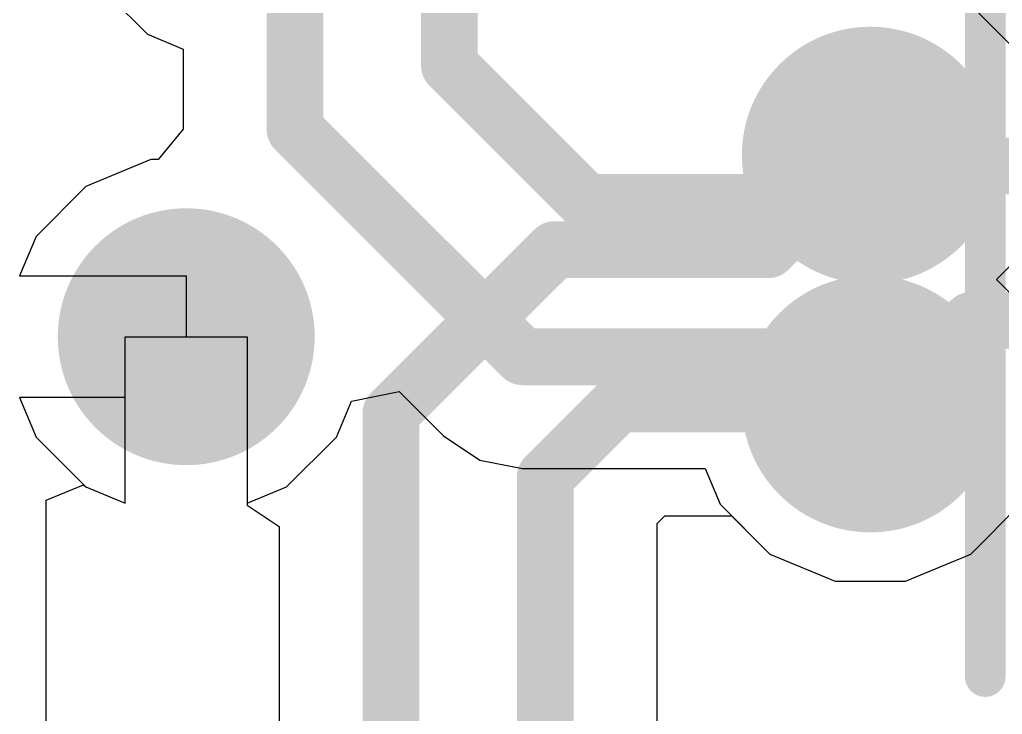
# Model space of a CAD drawing. Header units: inches. Extents: x -18 to 237, y -41 to 211.
# Drawn here: x 41.511 to 44.583, y 56.335 to 58.507 of the extents above; entities that cross this region are included whole.
import ezdxf

# ---------------------------------------------------------------- set-up
doc = ezdxf.new("R2010")
doc.units = ezdxf.units.IN
for name, color, linetype in [('Bottom Layer', 5, 'Continuous'), ('Bottom Solder', 6, 'Continuous'), ('Drill Drawing', 1, 'Continuous'), ('Top Layer', 1, 'Continuous'), ('Top Overlay', 2, 'Continuous'), ('Top Solder', 216, 'Continuous'), ('Via Holes', 16, 'Continuous')]:
    doc.layers.add(name, color=color, linetype=linetype)

# ---------------------------------------------------------------- blocks, each defined once
blk = doc.blocks.new('91304_99_052R2_105')
at = {"layer": 'Top Overlay'}
blk.add_lwpolyline([(-15.0114, -1.6256, 0.127, 0.127, 0), (-15.0114, 4.5974, 0.127, 0.127, 0)], format="xyseb", dxfattribs=at)
blk.add_lwpolyline([(-15.0432, -1.6256, 0.0635, 0.0635, 1), (-14.9796, -1.6256, 0.0635, 0.0635, 1)], format="xyseb", close=True, dxfattribs=at)

msp = doc.modelspace()

# ---------------------------------------------------------------- hatches: boundary and pattern name
at = {"layer": 'Bottom Layer'}
h = msp.add_hatch(color=5, dxfattribs=at)
edge = h.paths.add_edge_path()
edge.add_arc((44.1706, 58.0832), 0.3, 0, 360)
h = msp.add_hatch(color=5, dxfattribs=at)
edge = h.paths.add_edge_path()
edge.add_arc((42.032, 57.5156), 0.3, 0, 360)
h = msp.add_hatch(color=5, dxfattribs=at)
edge = h.paths.add_edge_path()
edge.add_arc((44.1706, 57.3054), 0.3, 0, 360)
at = {"layer": 'Bottom Solder'}
h = msp.add_hatch(color=6, dxfattribs=at)
edge = h.paths.add_edge_path()
edge.add_arc((44.1706, 58.0832), 0.4016, 0, 360)
h = msp.add_hatch(color=6, dxfattribs=at)
edge = h.paths.add_edge_path()
edge.add_arc((42.032, 57.5156), 0.4016, 0, 360)
h = msp.add_hatch(color=6, dxfattribs=at)
edge = h.paths.add_edge_path()
edge.add_arc((44.1706, 57.3054), 0.4016, 0, 360)
at = {"layer": 'Top Layer'}
h = msp.add_hatch(color=1, dxfattribs=at)
edge = h.paths.add_edge_path()
edge.add_arc((44.1706, 58.0832), 0.3, 0, 360)
h = msp.add_hatch(color=1, dxfattribs=at)
edge = h.paths.add_edge_path()
edge.add_arc((42.032, 57.5156), 0.3, 0, 360)
h = msp.add_hatch(color=1, dxfattribs=at)
edge = h.paths.add_edge_path()
edge.add_arc((44.1706, 57.3054), 0.3, 0, 360)
at = {"layer": 'Top Solder'}
h = msp.add_hatch(color=216, dxfattribs=at)
edge = h.paths.add_edge_path()
edge.add_arc((44.1706, 58.0832), 0.4016, 0, 360)
h = msp.add_hatch(color=216, dxfattribs=at)
edge = h.paths.add_edge_path()
edge.add_arc((42.032, 57.5156), 0.4016, 0, 360)
h = msp.add_hatch(color=216, dxfattribs=at)
edge = h.paths.add_edge_path()
edge.add_arc((44.1706, 57.3054), 0.4016, 0, 360)
at = {"layer": 'Via Holes'}
h = msp.add_hatch(color=7, dxfattribs=at)
edge = h.paths.add_edge_path()
edge.add_arc((44.1706, 58.0832), 0.15, 0, 360)
h = msp.add_hatch(color=7, dxfattribs=at)
edge = h.paths.add_edge_path()
edge.add_arc((42.032, 57.5156), 0.15, 0, 360)
h = msp.add_hatch(color=7, dxfattribs=at)
edge = h.paths.add_edge_path()
edge.add_arc((44.1706, 57.3054), 0.15, 0, 360)

# ---------------------------------------------------------------- linework, layer by layer
at = {"layer": 'Bottom Layer'}
for p, q in [((41.7548, 58.6172), (41.9106, 58.4613)), ((44.6403, 58.397), (44.4844, 58.5529)), ((41.9106, 58.4613), (42.0224, 58.415)), ((42.0224, 58.415), (42.0224, 58.1644)), ((42.0224, 58.1644), (41.9446, 58.0696)), ((41.9218, 58.0696), (41.7182, 57.9852)), ((41.9446, 58.0696), (41.9218, 58.0696)), ((41.7182, 57.9852), (41.5624, 57.8294)), ((41.5624, 57.8294), (41.5113, 57.7061)), ((44.5652, 57.6943), (44.6403, 57.7694)), ((41.5113, 57.7061), (42.032, 57.7061)), ((42.032, 57.7061), (42.032, 57.5156)), ((44.6403, 57.6192), (44.5652, 57.6943)), ((42.032, 57.5156), (42.2225, 57.5156)), ((42.2225, 57.5156), (42.2225, 56.9948)), ((41.8415, 57.3251), (41.5113, 57.3251)), ((41.5113, 57.3251), (41.5624, 57.2018)), ((41.8415, 56.9948), (41.8415, 57.3251)), ((42.5482, 57.3141), (42.698, 57.3439)), ((42.698, 57.3439), (42.8362, 57.2058)), ((42.5017, 57.2018), (42.5482, 57.3141)), ((41.5624, 57.2018), (41.7182, 57.0459)), ((42.3458, 57.0459), (42.5017, 57.2018)), ((42.8362, 57.2058), (42.9496, 57.13)), ((42.9496, 57.13), (43.0834, 57.1034)), ((43.0834, 57.1034), (43.6546, 57.1034)), ((43.6546, 57.1034), (43.7009, 56.9916)), ((41.7182, 57.0459), (41.8415, 56.9948)), ((42.2225, 56.9948), (42.3458, 57.0459)), ((43.7009, 56.9916), (43.8568, 56.8357)), ((44.4844, 56.8357), (44.6403, 56.9916)), ((43.8568, 56.8357), (44.0604, 56.7514)), ((44.2808, 56.7514), (44.4844, 56.8357)), ((44.0604, 56.7514), (44.2808, 56.7514))]:
    msp.add_line(p, q, dxfattribs=at)
for points in [[(42.372, 58.1644, 0.1778, 0.1778, 0), (42.372, 58.6692, 0.1778, 0.1778, 0)], [(42.8546, 58.3643, 0.1778, 0.1778, 0), (42.8546, 58.6692, 0.1778, 0.1778, 0)], [(42.8546, 58.3643, 0.1778, 0.1778, 0), (43.2833, 57.9356, 0.1778, 0.1778, 0)], [(42.372, 58.1644, 0.1778, 0.1778, 0), (43.0834, 57.453, 0.1778, 0.1778, 0)], [(43.9088, 57.9356, 0.1778, 0.1778, 0), (44.0564, 58.0832, 0.1778, 0.1778, 0)], [(44.0564, 58.0832, 0.1778, 0.1778, 0), (44.1706, 58.0832, 0.1778, 0.1778, 0)], [(43.2833, 57.9356, 0.1778, 0.1778, 0), (43.9088, 57.9356, 0.1778, 0.1778, 0)], [(43.0834, 57.453, 0.1778, 0.1778, 0), (43.9088, 57.453, 0.1778, 0.1778, 0)], [(43.9088, 57.453, 0.1778, 0.1778, 0), (44.0564, 57.3054, 0.1778, 0.1778, 0)], [(44.0564, 57.3054, 0.1778, 0.1778, 0), (44.1706, 57.3054, 0.1778, 0.1778, 0)]]:
    msp.add_lwpolyline(points, format="xyseb", dxfattribs=at)
for points in [[(42.8102, 58.3643, 0.0889, 0.0889, 1), (42.8991, 58.3643, 0.0889, 0.0889, 1)], [(42.8102, 58.3643, 0.0889, 0.0889, 1), (42.8991, 58.3643, 0.0889, 0.0889, 1)], [(42.3276, 58.1644, 0.0889, 0.0889, 1), (42.4165, 58.1644, 0.0889, 0.0889, 1)], [(42.3276, 58.1644, 0.0889, 0.0889, 1), (42.4165, 58.1644, 0.0889, 0.0889, 1)], [(44.0119, 58.0832, 0.0889, 0.0889, 1), (44.1008, 58.0832, 0.0889, 0.0889, 1)], [(44.0119, 58.0832, 0.0889, 0.0889, 1), (44.1008, 58.0832, 0.0889, 0.0889, 1)], [(44.1262, 58.0832, 0.0889, 0.0889, 1), (44.2151, 58.0832, 0.0889, 0.0889, 1)], [(43.2389, 57.9356, 0.0889, 0.0889, 1), (43.3278, 57.9356, 0.0889, 0.0889, 1)], [(43.2389, 57.9356, 0.0889, 0.0889, 1), (43.3278, 57.9356, 0.0889, 0.0889, 1)], [(43.8643, 57.9356, 0.0889, 0.0889, 1), (43.9532, 57.9356, 0.0889, 0.0889, 1)], [(43.8643, 57.9356, 0.0889, 0.0889, 1), (43.9532, 57.9356, 0.0889, 0.0889, 1)], [(43.039, 57.453, 0.0889, 0.0889, 1), (43.1279, 57.453, 0.0889, 0.0889, 1)], [(43.039, 57.453, 0.0889, 0.0889, 1), (43.1279, 57.453, 0.0889, 0.0889, 1)], [(43.8643, 57.453, 0.0889, 0.0889, 1), (43.9532, 57.453, 0.0889, 0.0889, 1)], [(43.8643, 57.453, 0.0889, 0.0889, 1), (43.9532, 57.453, 0.0889, 0.0889, 1)], [(44.0119, 57.3054, 0.0889, 0.0889, 1), (44.1008, 57.3054, 0.0889, 0.0889, 1)], [(44.0119, 57.3054, 0.0889, 0.0889, 1), (44.1008, 57.3054, 0.0889, 0.0889, 1)], [(44.1262, 57.3054, 0.0889, 0.0889, 1), (44.2151, 57.3054, 0.0889, 0.0889, 1)]]:
    msp.add_lwpolyline(points, format="xyseb", close=True, dxfattribs=at)
at = {"layer": 'Drill Drawing'}
for points in [[(44.0436, 58.2102, 0.0508, 0.0508, 0), (44.1706, 58.3372, 0.0508, 0.0508, 0)], [(44.1706, 58.3372, 0.0508, 0.0508, 0), (44.2976, 58.2102, 0.0508, 0.0508, 0)], [(44.0944, 58.1594, 0.0508, 0.0508, 0), (44.1706, 58.2356, 0.0508, 0.0508, 0)], [(44.1706, 58.2356, 0.0508, 0.0508, 0), (44.2468, 58.1594, 0.0508, 0.0508, 0)], [(43.9166, 58.2102, 0.0508, 0.0508, 0), (44.0436, 58.0832, 0.0508, 0.0508, 0)], [(43.9166, 58.2102, 0.0508, 0.0508, 0), (44.0436, 58.2102, 0.0508, 0.0508, 0)], [(44.2976, 58.2102, 0.0508, 0.0508, 0), (44.4246, 58.2102, 0.0508, 0.0508, 0)], [(44.2976, 58.0832, 0.0508, 0.0508, 0), (44.4246, 58.2102, 0.0508, 0.0508, 0)], [(44.0182, 58.1594, 0.0508, 0.0508, 0), (44.0944, 58.0832, 0.0508, 0.0508, 0)], [(44.0182, 58.1594, 0.0508, 0.0508, 0), (44.0944, 58.1594, 0.0508, 0.0508, 0)], [(44.2468, 58.1594, 0.0508, 0.0508, 0), (44.323, 58.1594, 0.0508, 0.0508, 0)], [(44.2468, 58.0832, 0.0508, 0.0508, 0), (44.323, 58.1594, 0.0508, 0.0508, 0)], [(43.9166, 57.9562, 0.0508, 0.0508, 0), (44.0436, 58.0832, 0.0508, 0.0508, 0)], [(44.0182, 58.007, 0.0508, 0.0508, 0), (44.0944, 58.0832, 0.0508, 0.0508, 0)], [(44.2468, 58.0832, 0.0508, 0.0508, 0), (44.323, 58.007, 0.0508, 0.0508, 0)], [(44.2976, 58.0832, 0.0508, 0.0508, 0), (44.4246, 57.9562, 0.0508, 0.0508, 0)], [(44.0182, 58.007, 0.0508, 0.0508, 0), (44.0944, 58.007, 0.0508, 0.0508, 0)], [(44.0944, 58.007, 0.0508, 0.0508, 0), (44.1706, 57.9308, 0.0508, 0.0508, 0)], [(44.1706, 57.9308, 0.0508, 0.0508, 0), (44.2468, 58.007, 0.0508, 0.0508, 0)], [(44.2468, 58.007, 0.0508, 0.0508, 0), (44.323, 58.007, 0.0508, 0.0508, 0)], [(43.9166, 57.9562, 0.0508, 0.0508, 0), (44.0436, 57.9562, 0.0508, 0.0508, 0)], [(44.0436, 57.9562, 0.0508, 0.0508, 0), (44.1706, 57.8292, 0.0508, 0.0508, 0)], [(44.1706, 57.8292, 0.0508, 0.0508, 0), (44.2976, 57.9562, 0.0508, 0.0508, 0)], [(44.2976, 57.9562, 0.0508, 0.0508, 0), (44.4246, 57.9562, 0.0508, 0.0508, 0)], [(41.905, 57.6426, 0.0508, 0.0508, 0), (42.032, 57.7696, 0.0508, 0.0508, 0)], [(42.032, 57.7696, 0.0508, 0.0508, 0), (42.159, 57.6426, 0.0508, 0.0508, 0)], [(41.9558, 57.5918, 0.0508, 0.0508, 0), (42.032, 57.668, 0.0508, 0.0508, 0)], [(42.032, 57.668, 0.0508, 0.0508, 0), (42.1082, 57.5918, 0.0508, 0.0508, 0)], [(41.778, 57.6426, 0.0508, 0.0508, 0), (41.905, 57.5156, 0.0508, 0.0508, 0)], [(41.778, 57.6426, 0.0508, 0.0508, 0), (41.905, 57.6426, 0.0508, 0.0508, 0)], [(42.159, 57.6426, 0.0508, 0.0508, 0), (42.286, 57.6426, 0.0508, 0.0508, 0)], [(42.159, 57.5156, 0.0508, 0.0508, 0), (42.286, 57.6426, 0.0508, 0.0508, 0)], [(41.8796, 57.5918, 0.0508, 0.0508, 0), (41.9558, 57.5156, 0.0508, 0.0508, 0)], [(41.8796, 57.5918, 0.0508, 0.0508, 0), (41.9558, 57.5918, 0.0508, 0.0508, 0)], [(42.1082, 57.5918, 0.0508, 0.0508, 0), (42.1844, 57.5918, 0.0508, 0.0508, 0)], [(42.1082, 57.5156, 0.0508, 0.0508, 0), (42.1844, 57.5918, 0.0508, 0.0508, 0)], [(44.0436, 57.4324, 0.0508, 0.0508, 0), (44.1706, 57.5594, 0.0508, 0.0508, 0)], [(44.1706, 57.5594, 0.0508, 0.0508, 0), (44.2976, 57.4324, 0.0508, 0.0508, 0)], [(41.778, 57.3886, 0.0508, 0.0508, 0), (41.905, 57.5156, 0.0508, 0.0508, 0)], [(41.8796, 57.4394, 0.0508, 0.0508, 0), (41.9558, 57.5156, 0.0508, 0.0508, 0)], [(42.1082, 57.5156, 0.0508, 0.0508, 0), (42.1844, 57.4394, 0.0508, 0.0508, 0)], [(42.159, 57.5156, 0.0508, 0.0508, 0), (42.286, 57.3886, 0.0508, 0.0508, 0)], [(44.0944, 57.3816, 0.0508, 0.0508, 0), (44.1706, 57.4578, 0.0508, 0.0508, 0)], [(44.1706, 57.4578, 0.0508, 0.0508, 0), (44.2468, 57.3816, 0.0508, 0.0508, 0)], [(41.8796, 57.4394, 0.0508, 0.0508, 0), (41.9558, 57.4394, 0.0508, 0.0508, 0)], [(41.9558, 57.4394, 0.0508, 0.0508, 0), (42.032, 57.3632, 0.0508, 0.0508, 0)], [(42.032, 57.3632, 0.0508, 0.0508, 0), (42.1082, 57.4394, 0.0508, 0.0508, 0)], [(42.1082, 57.4394, 0.0508, 0.0508, 0), (42.1844, 57.4394, 0.0508, 0.0508, 0)], [(43.9166, 57.4324, 0.0508, 0.0508, 0), (44.0436, 57.3054, 0.0508, 0.0508, 0)], [(43.9166, 57.4324, 0.0508, 0.0508, 0), (44.0436, 57.4324, 0.0508, 0.0508, 0)], [(44.2976, 57.4324, 0.0508, 0.0508, 0), (44.4246, 57.4324, 0.0508, 0.0508, 0)], [(44.2976, 57.3054, 0.0508, 0.0508, 0), (44.4246, 57.4324, 0.0508, 0.0508, 0)], [(41.778, 57.3886, 0.0508, 0.0508, 0), (41.905, 57.3886, 0.0508, 0.0508, 0)], [(41.905, 57.3886, 0.0508, 0.0508, 0), (42.032, 57.2616, 0.0508, 0.0508, 0)], [(42.032, 57.2616, 0.0508, 0.0508, 0), (42.159, 57.3886, 0.0508, 0.0508, 0)], [(42.159, 57.3886, 0.0508, 0.0508, 0), (42.286, 57.3886, 0.0508, 0.0508, 0)], [(44.0182, 57.3816, 0.0508, 0.0508, 0), (44.0944, 57.3054, 0.0508, 0.0508, 0)], [(44.0182, 57.3816, 0.0508, 0.0508, 0), (44.0944, 57.3816, 0.0508, 0.0508, 0)], [(44.2468, 57.3816, 0.0508, 0.0508, 0), (44.323, 57.3816, 0.0508, 0.0508, 0)], [(44.2468, 57.3054, 0.0508, 0.0508, 0), (44.323, 57.3816, 0.0508, 0.0508, 0)], [(43.9166, 57.1784, 0.0508, 0.0508, 0), (44.0436, 57.3054, 0.0508, 0.0508, 0)], [(44.0182, 57.2292, 0.0508, 0.0508, 0), (44.0944, 57.3054, 0.0508, 0.0508, 0)], [(44.2468, 57.3054, 0.0508, 0.0508, 0), (44.323, 57.2292, 0.0508, 0.0508, 0)], [(44.2976, 57.3054, 0.0508, 0.0508, 0), (44.4246, 57.1784, 0.0508, 0.0508, 0)], [(44.0182, 57.2292, 0.0508, 0.0508, 0), (44.0944, 57.2292, 0.0508, 0.0508, 0)], [(44.0944, 57.2292, 0.0508, 0.0508, 0), (44.1706, 57.153, 0.0508, 0.0508, 0)], [(44.1706, 57.153, 0.0508, 0.0508, 0), (44.2468, 57.2292, 0.0508, 0.0508, 0)], [(44.2468, 57.2292, 0.0508, 0.0508, 0), (44.323, 57.2292, 0.0508, 0.0508, 0)], [(43.9166, 57.1784, 0.0508, 0.0508, 0), (44.0436, 57.1784, 0.0508, 0.0508, 0)], [(44.0436, 57.1784, 0.0508, 0.0508, 0), (44.1706, 57.0514, 0.0508, 0.0508, 0)], [(44.1706, 57.0514, 0.0508, 0.0508, 0), (44.2976, 57.1784, 0.0508, 0.0508, 0)], [(44.2976, 57.1784, 0.0508, 0.0508, 0), (44.4246, 57.1784, 0.0508, 0.0508, 0)]]:
    msp.add_lwpolyline(points, format="xyseb", dxfattribs=at)
for points in [[(44.1579, 58.3372, 0.0254, 0.0254, 1), (44.1833, 58.3372, 0.0254, 0.0254, 1)], [(44.1579, 58.3372, 0.0254, 0.0254, 1), (44.1833, 58.3372, 0.0254, 0.0254, 1)], [(44.1579, 58.2356, 0.0254, 0.0254, 1), (44.1833, 58.2356, 0.0254, 0.0254, 1)], [(44.1579, 58.2356, 0.0254, 0.0254, 1), (44.1833, 58.2356, 0.0254, 0.0254, 1)], [(43.9039, 58.2102, 0.0254, 0.0254, 1), (43.9293, 58.2102, 0.0254, 0.0254, 1)], [(43.9039, 58.2102, 0.0254, 0.0254, 1), (43.9293, 58.2102, 0.0254, 0.0254, 1)], [(44.0309, 58.2102, 0.0254, 0.0254, 1), (44.0563, 58.2102, 0.0254, 0.0254, 1)], [(44.0309, 58.2102, 0.0254, 0.0254, 1), (44.0563, 58.2102, 0.0254, 0.0254, 1)], [(44.2849, 58.2102, 0.0254, 0.0254, 1), (44.3103, 58.2102, 0.0254, 0.0254, 1)], [(44.2849, 58.2102, 0.0254, 0.0254, 1), (44.3103, 58.2102, 0.0254, 0.0254, 1)], [(44.4119, 58.2102, 0.0254, 0.0254, 1), (44.4373, 58.2102, 0.0254, 0.0254, 1)], [(44.4119, 58.2102, 0.0254, 0.0254, 1), (44.4373, 58.2102, 0.0254, 0.0254, 1)], [(44.0055, 58.1594, 0.0254, 0.0254, 1), (44.0309, 58.1594, 0.0254, 0.0254, 1)], [(44.0055, 58.1594, 0.0254, 0.0254, 1), (44.0309, 58.1594, 0.0254, 0.0254, 1)], [(44.0817, 58.1594, 0.0254, 0.0254, 1), (44.1071, 58.1594, 0.0254, 0.0254, 1)], [(44.0817, 58.1594, 0.0254, 0.0254, 1), (44.1071, 58.1594, 0.0254, 0.0254, 1)], [(44.2341, 58.1594, 0.0254, 0.0254, 1), (44.2595, 58.1594, 0.0254, 0.0254, 1)], [(44.2341, 58.1594, 0.0254, 0.0254, 1), (44.2595, 58.1594, 0.0254, 0.0254, 1)], [(44.3103, 58.1594, 0.0254, 0.0254, 1), (44.3357, 58.1594, 0.0254, 0.0254, 1)], [(44.3103, 58.1594, 0.0254, 0.0254, 1), (44.3357, 58.1594, 0.0254, 0.0254, 1)], [(44.0309, 58.0832, 0.0254, 0.0254, 1), (44.0563, 58.0832, 0.0254, 0.0254, 1)], [(44.0309, 58.0832, 0.0254, 0.0254, 1), (44.0563, 58.0832, 0.0254, 0.0254, 1)], [(44.0817, 58.0832, 0.0254, 0.0254, 1), (44.1071, 58.0832, 0.0254, 0.0254, 1)], [(44.0817, 58.0832, 0.0254, 0.0254, 1), (44.1071, 58.0832, 0.0254, 0.0254, 1)], [(44.2341, 58.0832, 0.0254, 0.0254, 1), (44.2595, 58.0832, 0.0254, 0.0254, 1)], [(44.2341, 58.0832, 0.0254, 0.0254, 1), (44.2595, 58.0832, 0.0254, 0.0254, 1)], [(44.2849, 58.0832, 0.0254, 0.0254, 1), (44.3103, 58.0832, 0.0254, 0.0254, 1)], [(44.2849, 58.0832, 0.0254, 0.0254, 1), (44.3103, 58.0832, 0.0254, 0.0254, 1)], [(44.0055, 58.007, 0.0254, 0.0254, 1), (44.0309, 58.007, 0.0254, 0.0254, 1)], [(44.0055, 58.007, 0.0254, 0.0254, 1), (44.0309, 58.007, 0.0254, 0.0254, 1)], [(44.0817, 58.007, 0.0254, 0.0254, 1), (44.1071, 58.007, 0.0254, 0.0254, 1)], [(44.0817, 58.007, 0.0254, 0.0254, 1), (44.1071, 58.007, 0.0254, 0.0254, 1)], [(44.2341, 58.007, 0.0254, 0.0254, 1), (44.2595, 58.007, 0.0254, 0.0254, 1)], [(44.2341, 58.007, 0.0254, 0.0254, 1), (44.2595, 58.007, 0.0254, 0.0254, 1)], [(44.3103, 58.007, 0.0254, 0.0254, 1), (44.3357, 58.007, 0.0254, 0.0254, 1)], [(44.3103, 58.007, 0.0254, 0.0254, 1), (44.3357, 58.007, 0.0254, 0.0254, 1)], [(43.9039, 57.9562, 0.0254, 0.0254, 1), (43.9293, 57.9562, 0.0254, 0.0254, 1)], [(43.9039, 57.9562, 0.0254, 0.0254, 1), (43.9293, 57.9562, 0.0254, 0.0254, 1)], [(44.0309, 57.9562, 0.0254, 0.0254, 1), (44.0563, 57.9562, 0.0254, 0.0254, 1)], [(44.0309, 57.9562, 0.0254, 0.0254, 1), (44.0563, 57.9562, 0.0254, 0.0254, 1)], [(44.2849, 57.9562, 0.0254, 0.0254, 1), (44.3103, 57.9562, 0.0254, 0.0254, 1)], [(44.2849, 57.9562, 0.0254, 0.0254, 1), (44.3103, 57.9562, 0.0254, 0.0254, 1)], [(44.4119, 57.9562, 0.0254, 0.0254, 1), (44.4373, 57.9562, 0.0254, 0.0254, 1)], [(44.4119, 57.9562, 0.0254, 0.0254, 1), (44.4373, 57.9562, 0.0254, 0.0254, 1)], [(44.1579, 57.9308, 0.0254, 0.0254, 1), (44.1833, 57.9308, 0.0254, 0.0254, 1)], [(44.1579, 57.9308, 0.0254, 0.0254, 1), (44.1833, 57.9308, 0.0254, 0.0254, 1)], [(44.1579, 57.8292, 0.0254, 0.0254, 1), (44.1833, 57.8292, 0.0254, 0.0254, 1)], [(44.1579, 57.8292, 0.0254, 0.0254, 1), (44.1833, 57.8292, 0.0254, 0.0254, 1)], [(42.0193, 57.7696, 0.0254, 0.0254, 1), (42.0447, 57.7696, 0.0254, 0.0254, 1)], [(42.0193, 57.7696, 0.0254, 0.0254, 1), (42.0447, 57.7696, 0.0254, 0.0254, 1)], [(42.0193, 57.668, 0.0254, 0.0254, 1), (42.0447, 57.668, 0.0254, 0.0254, 1)], [(42.0193, 57.668, 0.0254, 0.0254, 1), (42.0447, 57.668, 0.0254, 0.0254, 1)], [(41.7653, 57.6426, 0.0254, 0.0254, 1), (41.7907, 57.6426, 0.0254, 0.0254, 1)], [(41.7653, 57.6426, 0.0254, 0.0254, 1), (41.7907, 57.6426, 0.0254, 0.0254, 1)], [(41.8923, 57.6426, 0.0254, 0.0254, 1), (41.9177, 57.6426, 0.0254, 0.0254, 1)], [(41.8923, 57.6426, 0.0254, 0.0254, 1), (41.9177, 57.6426, 0.0254, 0.0254, 1)], [(42.1463, 57.6426, 0.0254, 0.0254, 1), (42.1717, 57.6426, 0.0254, 0.0254, 1)], [(42.1463, 57.6426, 0.0254, 0.0254, 1), (42.1717, 57.6426, 0.0254, 0.0254, 1)], [(42.2733, 57.6426, 0.0254, 0.0254, 1), (42.2987, 57.6426, 0.0254, 0.0254, 1)], [(42.2733, 57.6426, 0.0254, 0.0254, 1), (42.2987, 57.6426, 0.0254, 0.0254, 1)], [(41.8669, 57.5918, 0.0254, 0.0254, 1), (41.8923, 57.5918, 0.0254, 0.0254, 1)], [(41.8669, 57.5918, 0.0254, 0.0254, 1), (41.8923, 57.5918, 0.0254, 0.0254, 1)], [(41.9431, 57.5918, 0.0254, 0.0254, 1), (41.9685, 57.5918, 0.0254, 0.0254, 1)], [(41.9431, 57.5918, 0.0254, 0.0254, 1), (41.9685, 57.5918, 0.0254, 0.0254, 1)], [(42.0955, 57.5918, 0.0254, 0.0254, 1), (42.1209, 57.5918, 0.0254, 0.0254, 1)], [(42.0955, 57.5918, 0.0254, 0.0254, 1), (42.1209, 57.5918, 0.0254, 0.0254, 1)], [(42.1717, 57.5918, 0.0254, 0.0254, 1), (42.1971, 57.5918, 0.0254, 0.0254, 1)], [(42.1717, 57.5918, 0.0254, 0.0254, 1), (42.1971, 57.5918, 0.0254, 0.0254, 1)], [(44.1579, 57.5594, 0.0254, 0.0254, 1), (44.1833, 57.5594, 0.0254, 0.0254, 1)], [(44.1579, 57.5594, 0.0254, 0.0254, 1), (44.1833, 57.5594, 0.0254, 0.0254, 1)], [(41.8923, 57.5156, 0.0254, 0.0254, 1), (41.9177, 57.5156, 0.0254, 0.0254, 1)], [(41.8923, 57.5156, 0.0254, 0.0254, 1), (41.9177, 57.5156, 0.0254, 0.0254, 1)], [(41.9431, 57.5156, 0.0254, 0.0254, 1), (41.9685, 57.5156, 0.0254, 0.0254, 1)], [(41.9431, 57.5156, 0.0254, 0.0254, 1), (41.9685, 57.5156, 0.0254, 0.0254, 1)], [(42.0955, 57.5156, 0.0254, 0.0254, 1), (42.1209, 57.5156, 0.0254, 0.0254, 1)], [(42.0955, 57.5156, 0.0254, 0.0254, 1), (42.1209, 57.5156, 0.0254, 0.0254, 1)], [(42.1463, 57.5156, 0.0254, 0.0254, 1), (42.1717, 57.5156, 0.0254, 0.0254, 1)], [(42.1463, 57.5156, 0.0254, 0.0254, 1), (42.1717, 57.5156, 0.0254, 0.0254, 1)], [(44.1579, 57.4578, 0.0254, 0.0254, 1), (44.1833, 57.4578, 0.0254, 0.0254, 1)], [(44.1579, 57.4578, 0.0254, 0.0254, 1), (44.1833, 57.4578, 0.0254, 0.0254, 1)], [(41.8669, 57.4394, 0.0254, 0.0254, 1), (41.8923, 57.4394, 0.0254, 0.0254, 1)], [(41.8669, 57.4394, 0.0254, 0.0254, 1), (41.8923, 57.4394, 0.0254, 0.0254, 1)], [(41.9431, 57.4394, 0.0254, 0.0254, 1), (41.9685, 57.4394, 0.0254, 0.0254, 1)], [(41.9431, 57.4394, 0.0254, 0.0254, 1), (41.9685, 57.4394, 0.0254, 0.0254, 1)], [(42.0955, 57.4394, 0.0254, 0.0254, 1), (42.1209, 57.4394, 0.0254, 0.0254, 1)], [(42.0955, 57.4394, 0.0254, 0.0254, 1), (42.1209, 57.4394, 0.0254, 0.0254, 1)], [(42.1717, 57.4394, 0.0254, 0.0254, 1), (42.1971, 57.4394, 0.0254, 0.0254, 1)], [(42.1717, 57.4394, 0.0254, 0.0254, 1), (42.1971, 57.4394, 0.0254, 0.0254, 1)], [(43.9039, 57.4324, 0.0254, 0.0254, 1), (43.9293, 57.4324, 0.0254, 0.0254, 1)], [(43.9039, 57.4324, 0.0254, 0.0254, 1), (43.9293, 57.4324, 0.0254, 0.0254, 1)], [(44.0309, 57.4324, 0.0254, 0.0254, 1), (44.0563, 57.4324, 0.0254, 0.0254, 1)], [(44.0309, 57.4324, 0.0254, 0.0254, 1), (44.0563, 57.4324, 0.0254, 0.0254, 1)], [(44.2849, 57.4324, 0.0254, 0.0254, 1), (44.3103, 57.4324, 0.0254, 0.0254, 1)], [(44.2849, 57.4324, 0.0254, 0.0254, 1), (44.3103, 57.4324, 0.0254, 0.0254, 1)], [(44.4119, 57.4324, 0.0254, 0.0254, 1), (44.4373, 57.4324, 0.0254, 0.0254, 1)], [(44.4119, 57.4324, 0.0254, 0.0254, 1), (44.4373, 57.4324, 0.0254, 0.0254, 1)], [(41.7653, 57.3886, 0.0254, 0.0254, 1), (41.7907, 57.3886, 0.0254, 0.0254, 1)], [(41.7653, 57.3886, 0.0254, 0.0254, 1), (41.7907, 57.3886, 0.0254, 0.0254, 1)], [(41.8923, 57.3886, 0.0254, 0.0254, 1), (41.9177, 57.3886, 0.0254, 0.0254, 1)], [(41.8923, 57.3886, 0.0254, 0.0254, 1), (41.9177, 57.3886, 0.0254, 0.0254, 1)], [(42.0193, 57.3632, 0.0254, 0.0254, 1), (42.0447, 57.3632, 0.0254, 0.0254, 1)], [(42.0193, 57.3632, 0.0254, 0.0254, 1), (42.0447, 57.3632, 0.0254, 0.0254, 1)], [(42.1463, 57.3886, 0.0254, 0.0254, 1), (42.1717, 57.3886, 0.0254, 0.0254, 1)], [(42.1463, 57.3886, 0.0254, 0.0254, 1), (42.1717, 57.3886, 0.0254, 0.0254, 1)], [(42.2733, 57.3886, 0.0254, 0.0254, 1), (42.2987, 57.3886, 0.0254, 0.0254, 1)], [(42.2733, 57.3886, 0.0254, 0.0254, 1), (42.2987, 57.3886, 0.0254, 0.0254, 1)], [(44.0055, 57.3816, 0.0254, 0.0254, 1), (44.0309, 57.3816, 0.0254, 0.0254, 1)], [(44.0055, 57.3816, 0.0254, 0.0254, 1), (44.0309, 57.3816, 0.0254, 0.0254, 1)], [(44.0817, 57.3816, 0.0254, 0.0254, 1), (44.1071, 57.3816, 0.0254, 0.0254, 1)], [(44.0817, 57.3816, 0.0254, 0.0254, 1), (44.1071, 57.3816, 0.0254, 0.0254, 1)], [(44.2341, 57.3816, 0.0254, 0.0254, 1), (44.2595, 57.3816, 0.0254, 0.0254, 1)], [(44.2341, 57.3816, 0.0254, 0.0254, 1), (44.2595, 57.3816, 0.0254, 0.0254, 1)], [(44.3103, 57.3816, 0.0254, 0.0254, 1), (44.3357, 57.3816, 0.0254, 0.0254, 1)], [(44.3103, 57.3816, 0.0254, 0.0254, 1), (44.3357, 57.3816, 0.0254, 0.0254, 1)], [(44.0309, 57.3054, 0.0254, 0.0254, 1), (44.0563, 57.3054, 0.0254, 0.0254, 1)], [(44.0309, 57.3054, 0.0254, 0.0254, 1), (44.0563, 57.3054, 0.0254, 0.0254, 1)], [(44.0817, 57.3054, 0.0254, 0.0254, 1), (44.1071, 57.3054, 0.0254, 0.0254, 1)], [(44.0817, 57.3054, 0.0254, 0.0254, 1), (44.1071, 57.3054, 0.0254, 0.0254, 1)], [(44.2341, 57.3054, 0.0254, 0.0254, 1), (44.2595, 57.3054, 0.0254, 0.0254, 1)], [(44.2341, 57.3054, 0.0254, 0.0254, 1), (44.2595, 57.3054, 0.0254, 0.0254, 1)], [(44.2849, 57.3054, 0.0254, 0.0254, 1), (44.3103, 57.3054, 0.0254, 0.0254, 1)], [(44.2849, 57.3054, 0.0254, 0.0254, 1), (44.3103, 57.3054, 0.0254, 0.0254, 1)], [(42.0193, 57.2616, 0.0254, 0.0254, 1), (42.0447, 57.2616, 0.0254, 0.0254, 1)], [(42.0193, 57.2616, 0.0254, 0.0254, 1), (42.0447, 57.2616, 0.0254, 0.0254, 1)], [(44.0055, 57.2292, 0.0254, 0.0254, 1), (44.0309, 57.2292, 0.0254, 0.0254, 1)], [(44.0055, 57.2292, 0.0254, 0.0254, 1), (44.0309, 57.2292, 0.0254, 0.0254, 1)], [(44.0817, 57.2292, 0.0254, 0.0254, 1), (44.1071, 57.2292, 0.0254, 0.0254, 1)], [(44.0817, 57.2292, 0.0254, 0.0254, 1), (44.1071, 57.2292, 0.0254, 0.0254, 1)], [(44.2341, 57.2292, 0.0254, 0.0254, 1), (44.2595, 57.2292, 0.0254, 0.0254, 1)], [(44.2341, 57.2292, 0.0254, 0.0254, 1), (44.2595, 57.2292, 0.0254, 0.0254, 1)], [(44.3103, 57.2292, 0.0254, 0.0254, 1), (44.3357, 57.2292, 0.0254, 0.0254, 1)], [(44.3103, 57.2292, 0.0254, 0.0254, 1), (44.3357, 57.2292, 0.0254, 0.0254, 1)], [(43.9039, 57.1784, 0.0254, 0.0254, 1), (43.9293, 57.1784, 0.0254, 0.0254, 1)], [(43.9039, 57.1784, 0.0254, 0.0254, 1), (43.9293, 57.1784, 0.0254, 0.0254, 1)], [(44.0309, 57.1784, 0.0254, 0.0254, 1), (44.0563, 57.1784, 0.0254, 0.0254, 1)], [(44.0309, 57.1784, 0.0254, 0.0254, 1), (44.0563, 57.1784, 0.0254, 0.0254, 1)], [(44.2849, 57.1784, 0.0254, 0.0254, 1), (44.3103, 57.1784, 0.0254, 0.0254, 1)], [(44.2849, 57.1784, 0.0254, 0.0254, 1), (44.3103, 57.1784, 0.0254, 0.0254, 1)], [(44.4119, 57.1784, 0.0254, 0.0254, 1), (44.4373, 57.1784, 0.0254, 0.0254, 1)], [(44.4119, 57.1784, 0.0254, 0.0254, 1), (44.4373, 57.1784, 0.0254, 0.0254, 1)], [(44.1579, 57.153, 0.0254, 0.0254, 1), (44.1833, 57.153, 0.0254, 0.0254, 1)], [(44.1579, 57.153, 0.0254, 0.0254, 1), (44.1833, 57.153, 0.0254, 0.0254, 1)], [(44.1579, 57.0514, 0.0254, 0.0254, 1), (44.1833, 57.0514, 0.0254, 0.0254, 1)], [(44.1579, 57.0514, 0.0254, 0.0254, 1), (44.1833, 57.0514, 0.0254, 0.0254, 1)]]:
    msp.add_lwpolyline(points, format="xyseb", close=True, dxfattribs=at)
at = {"layer": 'Top Layer'}
for p, q in [((41.8415, 56.9948), (41.8415, 57.5156)), ((41.8415, 57.5156), (42.2225, 57.5156)), ((42.2225, 57.5156), (42.2225, 56.9886)), ((41.594, 57.0042), (41.7113, 57.0528)), ((41.7113, 57.0528), (41.7182, 57.0459)), ((41.7182, 57.0459), (41.8415, 56.9948)), ((41.594, 44.5557), (41.594, 57.0042)), ((42.2225, 56.9886), (42.3224, 56.9219)), ((44.4844, 56.8357), (44.6403, 56.9916)), ((43.5042, 56.932), (43.528, 56.9558)), ((43.528, 56.9558), (43.7368, 56.9558)), ((43.7368, 56.9558), (43.8568, 56.8357)), ((43.5042, 35.7011), (43.5042, 56.932)), ((42.3224, 56.9219), (42.3224, 36.0458)), ((43.8568, 56.8357), (44.0604, 56.7514)), ((44.2808, 56.7514), (44.4844, 56.8357)), ((44.0604, 56.7514), (44.2808, 56.7514))]:
    msp.add_line(p, q, dxfattribs=at)
for points in [[(43.8518, 57.788, 0.1778, 0.1778, 0), (44.147, 58.0832, 0.1778, 0.1778, 0)], [(44.147, 58.0832, 0.1778, 0.1778, 0), (44.1706, 58.0832, 0.1778, 0.1778, 0)], [(44.1706, 58.0832, 0.1778, 0.1778, 0), (44.2043, 58.0495, 0.1778, 0.1778, 0)], [(44.2043, 58.0495, 0.1778, 0.1778, 0), (44.7373, 58.0495, 0.1778, 0.1778, 0)], [(42.672, 57.2767, 0.1778, 0.1778, 0), (43.1833, 57.788, 0.1778, 0.1778, 0)], [(43.1833, 57.788, 0.1778, 0.1778, 0), (43.8518, 57.788, 0.1778, 0.1778, 0)], [(44.2244, 57.3054, 0.1778, 0.1778, 0), (44.4859, 57.5669, 0.1778, 0.1778, 0)], [(44.4859, 57.5669, 0.1778, 0.1778, 0), (44.9372, 57.5669, 0.1778, 0.1778, 0)], [(43.1546, 57.0768, 0.1778, 0.1778, 0), (43.3832, 57.3054, 0.1778, 0.1778, 0)], [(43.3832, 57.3054, 0.1778, 0.1778, 0), (44.1706, 57.3054, 0.1778, 0.1778, 0)], [(44.1706, 57.3054, 0.1778, 0.1778, 0), (44.2244, 57.3054, 0.1778, 0.1778, 0)], [(42.672, 35.901, 0.1778, 0.1778, 0), (42.672, 57.2767, 0.1778, 0.1778, 0)], [(43.1546, 35.7011, 0.1778, 0.1778, 0), (43.1546, 57.0768, 0.1778, 0.1778, 0)]]:
    msp.add_lwpolyline(points, format="xyseb", dxfattribs=at)
for points in [[(44.1025, 58.0832, 0.0889, 0.0889, 1), (44.1914, 58.0832, 0.0889, 0.0889, 1)], [(44.1025, 58.0832, 0.0889, 0.0889, 1), (44.1914, 58.0832, 0.0889, 0.0889, 1)], [(44.1262, 58.0832, 0.0889, 0.0889, 1), (44.2151, 58.0832, 0.0889, 0.0889, 1)], [(44.1262, 58.0832, 0.0889, 0.0889, 1), (44.2151, 58.0832, 0.0889, 0.0889, 1)], [(44.1599, 58.0495, 0.0889, 0.0889, 1), (44.2488, 58.0495, 0.0889, 0.0889, 1)], [(44.1599, 58.0495, 0.0889, 0.0889, 1), (44.2488, 58.0495, 0.0889, 0.0889, 1)], [(43.1389, 57.788, 0.0889, 0.0889, 1), (43.2278, 57.788, 0.0889, 0.0889, 1)], [(43.1389, 57.788, 0.0889, 0.0889, 1), (43.2278, 57.788, 0.0889, 0.0889, 1)], [(43.8073, 57.788, 0.0889, 0.0889, 1), (43.8962, 57.788, 0.0889, 0.0889, 1)], [(43.8073, 57.788, 0.0889, 0.0889, 1), (43.8962, 57.788, 0.0889, 0.0889, 1)], [(44.4414, 57.5669, 0.0889, 0.0889, 1), (44.5303, 57.5669, 0.0889, 0.0889, 1)], [(44.4414, 57.5669, 0.0889, 0.0889, 1), (44.5303, 57.5669, 0.0889, 0.0889, 1)], [(43.3388, 57.3054, 0.0889, 0.0889, 1), (43.4277, 57.3054, 0.0889, 0.0889, 1)], [(43.3388, 57.3054, 0.0889, 0.0889, 1), (43.4277, 57.3054, 0.0889, 0.0889, 1)], [(44.1262, 57.3054, 0.0889, 0.0889, 1), (44.2151, 57.3054, 0.0889, 0.0889, 1)], [(44.1262, 57.3054, 0.0889, 0.0889, 1), (44.2151, 57.3054, 0.0889, 0.0889, 1)], [(44.1799, 57.3054, 0.0889, 0.0889, 1), (44.2688, 57.3054, 0.0889, 0.0889, 1)], [(44.1799, 57.3054, 0.0889, 0.0889, 1), (44.2688, 57.3054, 0.0889, 0.0889, 1)], [(42.6276, 57.2767, 0.0889, 0.0889, 1), (42.7165, 57.2767, 0.0889, 0.0889, 1)], [(42.6276, 57.2767, 0.0889, 0.0889, 1), (42.7165, 57.2767, 0.0889, 0.0889, 1)], [(43.1102, 57.0768, 0.0889, 0.0889, 1), (43.1991, 57.0768, 0.0889, 0.0889, 1)], [(43.1102, 57.0768, 0.0889, 0.0889, 1), (43.1991, 57.0768, 0.0889, 0.0889, 1)]]:
    msp.add_lwpolyline(points, format="xyseb", close=True, dxfattribs=at)

# ---------------------------------------------------------------- block references
msp.add_blockref('91304_99_052R2_105', (59.5412, 58.0785))

doc.saveas('drawing.dxf')
